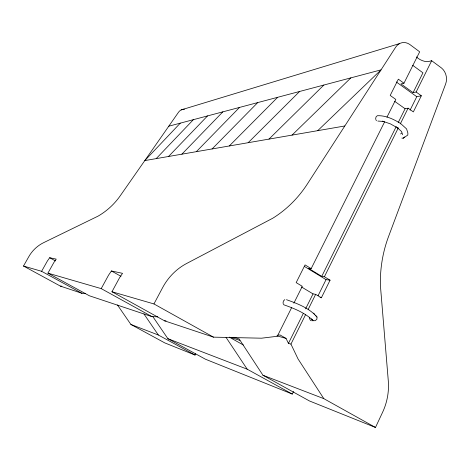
<?xml version="1.0" encoding="UTF-8"?>
<svg xmlns="http://www.w3.org/2000/svg" width="470" height="470" viewBox="0 0 470 470"><rect width="100%" height="100%" fill="white"/><g stroke="black" fill="none" stroke-linecap="round" stroke-linejoin="round"><path stroke-width="0.7" d="M286.477 299.696C297.428 303.585 309.301 308.02 317.015 317.062L316.886 319.253L315.223 320.693L311.539 320.734M309.524 319.018L309.648 317.567M282.999 303.232L283.381 301.07L284.826 299.607M375.63 119.051L376.006 116.965L377.304 115.714C385.6 115.367 393.337 119.051 400.234 123.287M233.737 337.272L239.195 338.999L262.959 375.248L309.43 400.951L375.477 427.453L382.586 412.29A54.273 46.859 -76.1 0 0 388.291 380.829L380.377 285.231A109.651 90.734 -86.3 0 1 388.543 236.569L445.642 83.989A12.702 10.622 81.2 0 0 441.577 68.05L431.677 60.712L428.575 61.511A8.143 3.396 24.7 0 1 416.444 56.899M152.627 316.304L167.89 338.688L205.519 359.25L292.275 394.066L293.527 391.522M320.041 297.539L321.363 297.774L330.069 280.191L324.406 276.73L321.738 276.378L308.555 268.323L311.163 268.634L384.677 121.748M184.528 109.187A7.861 7.332 73.7 0 0 178.547 112.201L120.314 195.69A72.879 71.129 55.5 0 1 98.048 216.147L43.698 242.632A33.758 32.912 -53.6 0 0 28.811 256.655L23.5 266.038L41.607 271.302L47.4 260.973L49.673 257.73L56.224 259.135L53.886 262.477L47.922 273.135L101.22 288.621L108.552 275.179L111.425 270.961L122.535 273.34L119.562 277.735L111.96 291.741L153.949 303.943L162.573 287.728A57.211 52.769 -75.2 0 1 186.631 263.488L272.794 218.215A123.422 113.681 75.4 0 0 307.345 184.011L395.652 47.223A12.913 10.91 79 0 1 409.576 44.321L419.681 51.812L403.959 83.219L400.969 83.913L413.095 92.649L416.132 92.008L421.343 95.768L413.347 111.919L408.101 108.182L405.093 108.74L394.624 101.297M375.477 427.453L323.83 398.654L298.05 358.957L290.948 344.105L305.582 314.642M308.179 309.401L315.658 294.343L321.363 297.774M324.406 276.73L398.331 127.858M400.287 123.921L408.101 108.182M416.132 92.008L431.677 60.712M318.037 295.783L326.045 279.638L330.069 280.191M410.087 110.156L416.767 96.691L421.343 95.768M290.948 344.105L288.433 343.37L303.32 313.42M305.588 308.866L313.032 293.891L315.658 294.343M321.738 276.378L396.269 126.489M398.231 122.547L405.093 108.74M413.095 92.649L422.953 72.821L412.654 65.271M291.594 307.732L277.306 336.279L261.532 338.194L213.509 337.149L164.576 320.84L111.96 291.741M293.868 303.185L302.31 286.318L296.165 282.623L305.065 264.904L311.163 268.634M386.974 117.153L395.834 99.452L390.188 95.434L398.354 79.177L403.959 83.219M117.459 304.971L130.895 324.459L164.829 342.918L195.05 355.05L195.69 353.81M180.274 123.152L144.795 160.593L344.81 125.978M156.222 158.613L193.37 119.674M168.548 156.481L207.517 115.92M181.878 154.172L222.851 111.848M196.343 151.669L239.524 107.424M212.088 148.949L257.719 102.595M229.29 145.97L277.658 97.302M248.172 142.698L299.601 91.474M268.987 139.096L323.871 85.035M292.046 135.107L350.855 77.873M317.732 130.66L381.041 69.86L168.777 126.201M401.873 138.086L403.172 138.233L404.658 136.952M400.593 133.968L401.586 133.116M403.172 138.233L407.807 135.031L407.884 133.028L406.579 128.927L400.969 123.81M181.167 109.91L399.571 43.587M277.441 335.274L280.038 334.963L286.066 338.423L288.433 343.37M164.576 320.84L166.022 320.881M47.922 273.135L89.335 295.765L152.01 316.651L157.803 316.821M23.5 266.038L60.436 286.13L81.868 293.274L85.534 293.415M60.436 286.13L61.881 286.189M377.874 121.06L383.585 121.46L382.474 121.166L390.359 123.845L397.867 128.057M276.895 335.839L286.066 338.423M230.3 337.325L239.87 340.374M130.895 324.459L158.361 335.022L195.05 355.05M167.89 338.688L247.202 369.191L292.275 394.066M262.959 375.248L323.83 398.654M41.607 271.302L81.868 293.274M49.673 257.73L55.413 260.909M101.22 288.621L152.01 316.651M153.949 303.943L213.509 337.149M111.425 270.961L120.96 276.313M229.295 337.119L243.354 345.009M301.558 287L313.032 293.891M304.307 266.367L326.045 279.638M396.257 81.933L416.767 96.691M397.138 127.523L401.574 131.535L402.637 134.755M313.555 313.108L314.8 314.512M315.546 315.399L317.015 317.062M311.545 318.866L313.014 320.528C305.095 312.803 294.22 308.473 283.904 304.824L283.298 303.761M309.965 319.571L310.852 320.681M143.973 313.984L158.361 335.022M226.058 337.407L247.202 369.191M375.888 119.615L376.405 120.743"/></g></svg>
